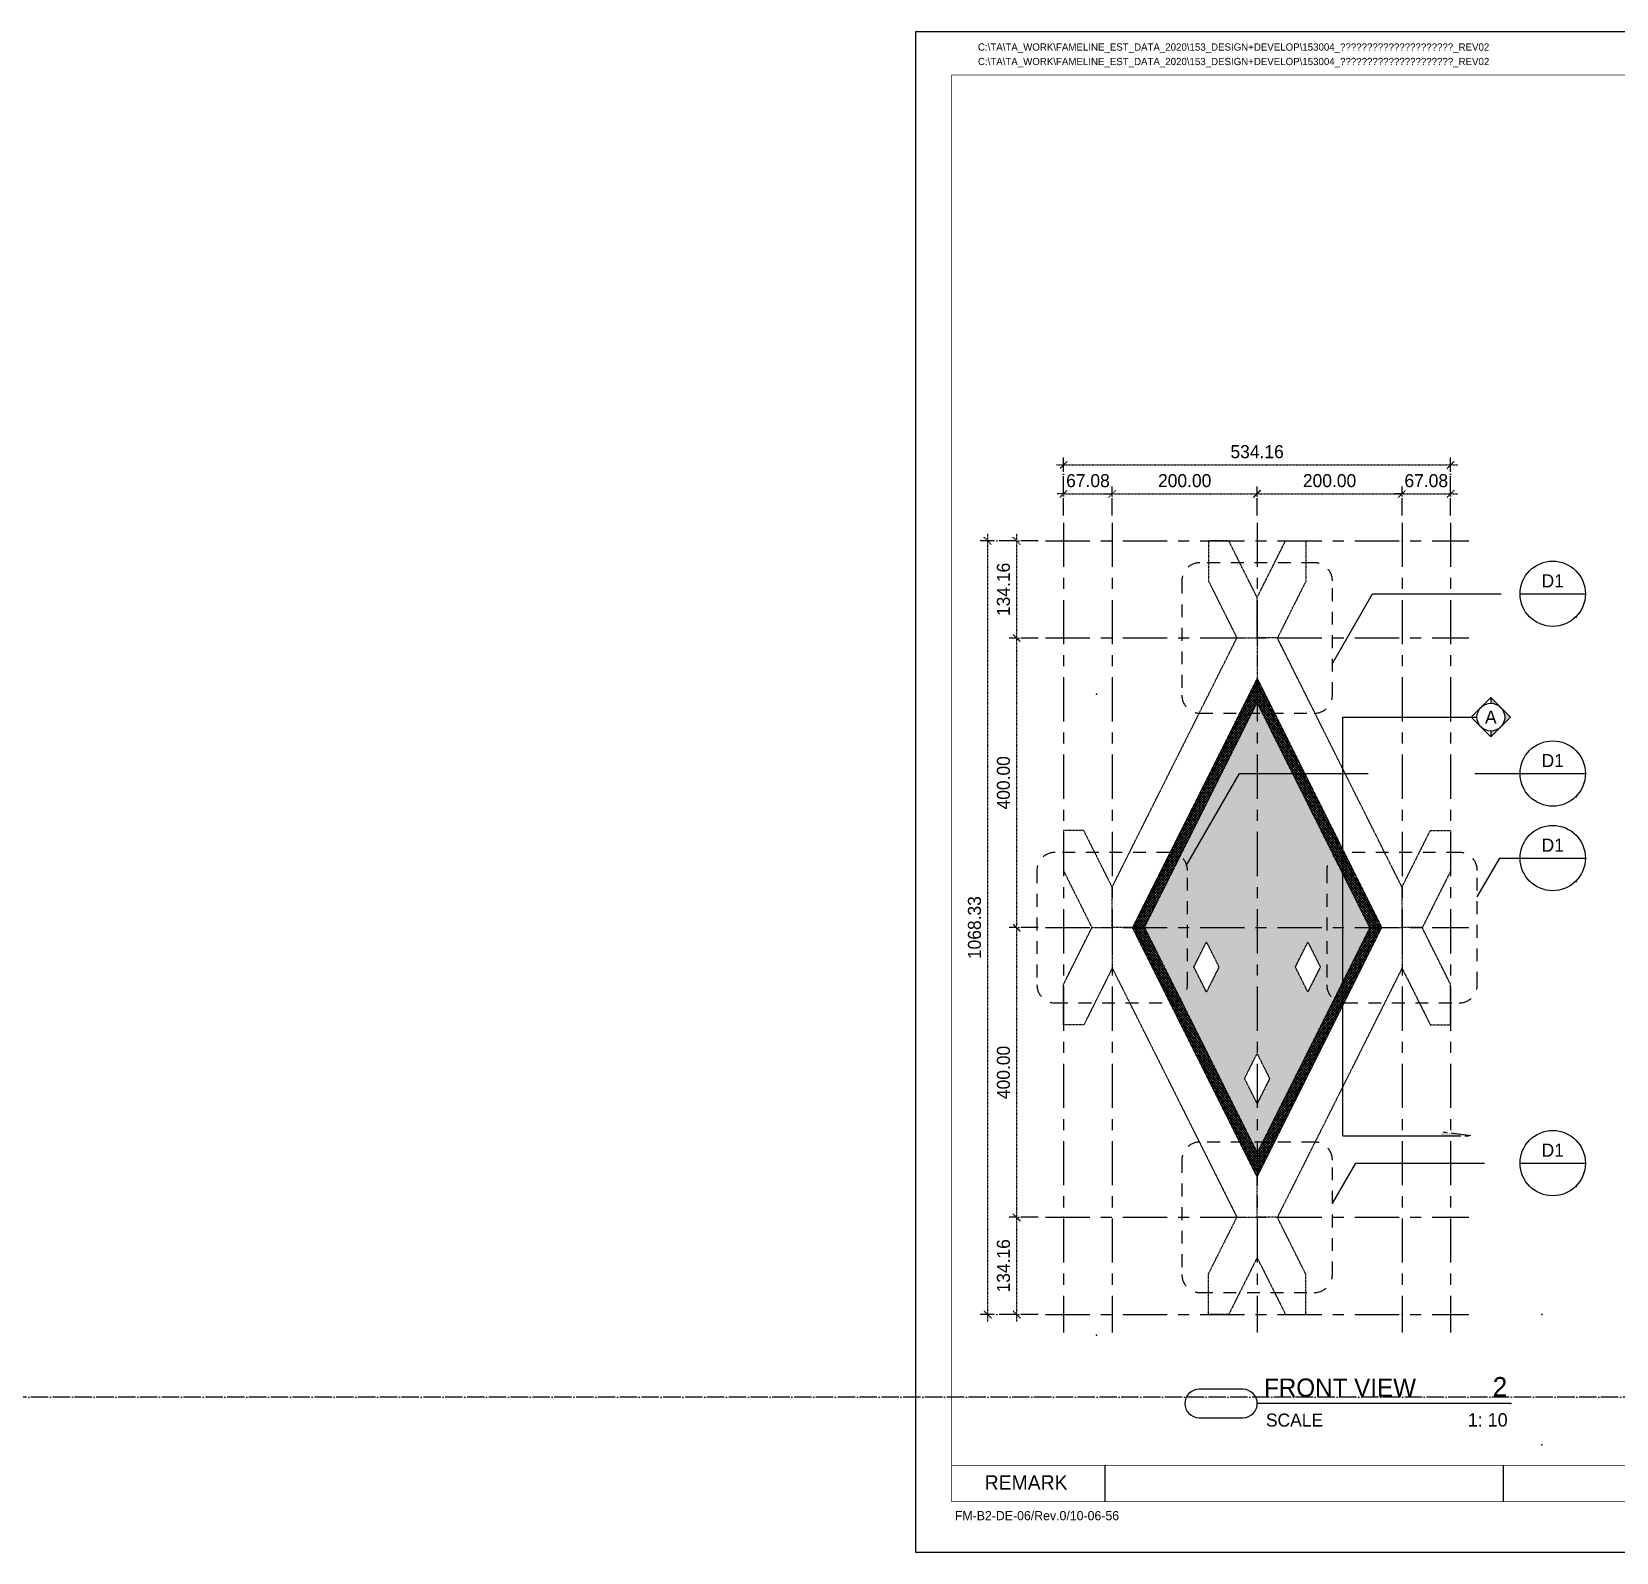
# Model space of a CAD drawing. Header units: millimetres. Extents: x -244126 to 368105, y -173968 to 259060.
# Drawn here: x 3210 to 5397, y 3898 to 5998 of the extents above; entities that cross this region are included whole.
import ezdxf
from ezdxf.enums import TextEntityAlignment as Align

# ---------------------------------------------------------------- set-up
doc = ezdxf.new("R2010")
doc.units = ezdxf.units.MM
doc.header["$MEASUREMENT"] = 0
for name, pattern in [('005_GG_TA_LINE', [13.75, 5, -1.25, 1.25, -1.25, 5]), ('ACAD_ISO04W100', [30, 24, -3, 0, -3]), ('BORDER2', [22.225, 6.35, -3.175, 6.35, -3.175, 0, -3.175]), ('CENTER', [2, 1.25, -0.25, 0.25, -0.25]), ('TA_GL_000.00010', [0.000275, 0.0001, -2.5e-05, 2.5e-05, -2.5e-05, 0.0001]), ('TA_GL_061.00000', [167.75, 61, -15.25, 15.25, -15.25, 61]), ('TA_HL_005.00000', [32.5, 17.75, -14.75])]:
    doc.linetypes.add(name, pattern=pattern)
for name, color, linetype in [('000 - D I M', 6, 'Continuous'), ('000 - GRID', 8, 'CENTER'), ('000 - H A T C H', 8, 'Continuous'), ('000 - L I N E 0.1', 1, 'Continuous'), ('000 - SYMBOL CON', 1, 'Continuous'), ('000 - T E X T', 4, 'Continuous'), ('000 - TITLEBLOCK', 4, 'Continuous'), ('000 - WIPEOUT', 250, 'Continuous'), ('A04_TUBE SERIES', 7, 'Continuous'), ('A11_ALU.SOLID SHEET', 7, 'Continuous')]:
    doc.layers.add(name, color=color, linetype=linetype)
doc.styles.add('BROWALLIA', font='BrowalliaUPC.ttf')
doc.styles.add('century gothic111111', font='CordiaUPC.ttf')
doc.styles.add('Cetury Gothic', font='GOTHIC.TTF')
doc.styles.add('CORDIA', font='cordia.shx')
doc.styles.add('MtXpl_BrowalliaUPC', font='BrowalliaUPC.ttf')
doc.styles.add('TA', font='Cordia New.ttf', dxfattribs={"height": 4.5})
doc.dimstyles.new('DIM E-E', dxfattribs={"dimscale": 2, "dimtxt": 0.18, "dimasz": 0.1, "dimexe": 0.1, "dimexo": 0.1, "dimgap": 0.09, "dimtad": 1, "dimtoh": 1, "dimzin": 0, "dimdsep": 46, "dimtxsty": 'CORDIA', "dimblk": 'OBLIQUE', "dimcen": 0.1, "dimdle": 0.1, "dimclrd": 40, "dimclre": 140, "dimclrt": 3, "dimadec": 0, "dimazin": 0, "dimtfac": 1, "dimtix": 1, "dimtmove": 2, "dimatfit": 3, "dimfxl": 1, "dimtolj": 1, "dimtzin": 0, "dimarcsym": 0})

# ---------------------------------------------------------------- blocks, each defined once
blk = doc.blocks.new('A$Cfd196da9')
at = {"color": 0, "linetype": 'ByBlock', "const_width": 0.1}
blk.add_lwpolyline([(-143.5, -98), (96.5, -98), (96.5, 99), (-143.5, 99)], close=True, dxfattribs=at)
blk = doc.blocks.new('*U1673')
at = {"linetype": '005_GG_TA_LINE'}
for p in [(250, 1185), (250, 300)]:
    blk.add_point(p, dxfattribs=at)
at = {"layer": '000 - L I N E 0.1', "color": 21, "linetype": 'Continuous'}
for points in [[(71.2, 2100), (0, 2100), (0, 2028.8)], [(0, 71.2), (0, 0), (71.2, 0)]]:
    blk.add_lwpolyline(points, dxfattribs=at)
at = {"layer": '000 - T E X T', "color": 3}
for p, q in [((261.5, 120), (261.5, 70)), ((811.9, 70), (811.9, 120))]:
    blk.add_line(p, q, dxfattribs=at)
at = {"layer": '000 - T E X T', "color": 3, "const_width": 1}
blk.add_lwpolyline([(50, 120), (2450, 120)], dxfattribs=at)
at = {"layer": '000 - TITLEBLOCK', "color": 250}
blk.add_lwpolyline([(0, 0), (2970, 0), (2970, 2100), (0, 2100)], close=True, dxfattribs=at)
at = {"layer": '000 - T E X T', "color": 3, "xscale": 10, "yscale": 10, "zscale": 10}
blk.add_blockref('A$Cfd196da9', (1485, 1050), dxfattribs=at)
at = {"color": 4, "insert": (95.6, 106.4), "char_height": 20, "width": 1141.235, "attachment_point": 1, "style": 'BROWALLIA'}
blk.add_mtext('{\\fCentury Gothic|b0|i0|c0|p34;REMARK}', dxfattribs=at)
at = {"color": 4, "style": 'TA'}
blk.add_attdef('PAPER_SIZE', text='', height=12.5, dxfattribs=at).set_placement((2843, 49.9), align=Align.MIDDLE_RIGHT)
blk.add_attdef('SCALE_SIZE', text='', height=12.5, dxfattribs=at).set_placement((2867.6, 50.1), align=Align.MIDDLE_LEFT)
at = {"layer": '000 - H A T C H', "color": 4, "insert": (54.4, 57), "char_height": 12.714, "attachment_point": 1, "style": 'century gothic111111'}
blk.add_mtext('FM-B2-DE-06/Rev.0/10-06-56', dxfattribs=at)
at = {"layer": '000 - T E X T', "color": 250, "style": 'TA'}
for tag, height, p in [('SUPERLINK', 10, (86.3, 2078.8)), ('NAMEFILE', 10, (86.3, 2058.8)), ('SC', 200, (16.8, 1876.1))]:
    blk.add_attdef(tag, text='', height=height, dxfattribs=at).set_placement(p, align=Align.MIDDLE_LEFT)
at = {"layer": '000 - T E X T', "color": 4, "style": 'TA'}
for tag, height, p in [('NAME_JOB_1', 10, (2618.3, 1691.3)), ('NAME_JOB_2', 10, (2618.3, 1669.4)), ('NAME_PROJECT_1', 15, (2469, 1594.8)), ('NAME_PROJECT_2', 15, (2469, 1557.8)), ('NAME_PROJECT_3', 15, (2469, 1520.8)), ('CODE_VALUE_1', 9.5, (2605.7, 1445.6)), ('CODE_VALUE_2', 9.5, (2605.7, 1415.6)), ('PART_NAME_VALUE_1', 9.5, (2605.7, 1379.4)), ('PART_NAME_VALUE_2', 9.5, (2605.7, 1349.4)), ('PART_NAME_VALUE_3', 9.5, (2605.7, 1319.4)), ('MATTERIAL_VALUE_1', 18, (2609.8, 1284.5)), ('SPEC_VALUE', 18, (2609.8, 1243.4)), ('THICKNESS_VALUE', 18, (2609.8, 1202.6)), ('COATING_VALUE_1', 18, (2609.8, 1162.5)), ('COATING_VALUE_2', 18, (2609.8, 1122.4)), ('NAME_TITLE_1', 12, (2472.5, 388.1)), ('NAME_TITLE_2', 12, (2472.5, 354.8)), ('NAME_TITLE_3', 12, (2472.5, 321.5)), ('DRAWING_NO1', 12, (2473.1, 164.6)), ('DRAWING_NO2', 12, (2473.1, 124.6))]:
    blk.add_attdef(tag, text='', height=height, dxfattribs=at).set_placement(p, align=Align.MIDDLE_LEFT)
for tag, p in [('NAME_DAFT', (2767.1, 681.1)), ('NAME_CHECKED', (2767.1, 613)), ('NAME_DESIGNER', (2767.1, 546.1)), ('NAME_DESIGN_MGR', (2767.1, 475.6))]:
    blk.add_attdef(tag, text='', height=18, dxfattribs=at).set_placement(p, align=Align.MIDDLE_CENTER)
for tag, p, height in [('REV', (2767.6, 251.2), 18.8), ('NAME_REMARK', (276.4, 86.5), 20)]:
    blk.add_attdef(tag, p, '', height=height, dxfattribs=at)
at = {"layer": '000 - T E X T', "color": 4, "style": 'Cetury Gothic'}
for tag, p in [('SHEET_NO.', (2807.9, 170)), ('TOTAL_SHEET_NO.', (2804.8, 88.2))]:
    blk.add_attdef(tag, text='', height=18, dxfattribs=at).set_placement(p, align=Align.CENTER)
blk = doc.blocks.new('*U213')
at = {"linetype": 'TA_GL_000.00010'}
blk.add_wipeout([(0, 0), (50, 25), (434.7, 25), (447.2, 0), (397.2, -25), (12.5, -25)], dxfattribs=at).dxf.layer = '000 - WIPEOUT'
at = {"layer": 'A04_TUBE SERIES', "color": 0, "linetype": 'ByBlock'}
blk.add_lwpolyline([(0, 0), (50, 25), (434.7, 25), (447.2, 0), (397.2, -25), (12.5, -25), (0, 0)], close=True, dxfattribs=at)
blk = doc.blocks.new('*U212')
at = {"linetype": 'TA_GL_000.00010'}
blk.add_wipeout([(0, 0), (50, 25), (137.5, 25), (150, 0), (100, -25), (12.5, -25)], dxfattribs=at).dxf.layer = '000 - WIPEOUT'
at = {"layer": 'A04_TUBE SERIES', "color": 0, "linetype": 'ByBlock'}
blk.add_lwpolyline([(0, 0), (50, 25), (137.5, 25), (150, 0), (100, -25), (12.5, -25), (0, 0)], close=True, dxfattribs=at)
blk = doc.blocks.new('*U209')
at = {"color": 3}
blk.add_point((0, -534.2), dxfattribs=at)
at = {"layer": '000 - GRID', "color": 0, "linetype": 'ByBlock'}
blk.add_line((0, 25), (0, -559.2), dxfattribs=at)
at = {"layer": '000 - GRID', "color": 0}
blk.add_point((0, 0), dxfattribs=at)
at = {"style": 'TA', "flags": 1}
blk.add_attdef('LOCATION', (6, 6), '', height=4.5, dxfattribs=at)
blk = doc.blocks.new('*U210')
at = {"color": 3}
blk.add_point((0, -1068.3), dxfattribs=at)
at = {"layer": '000 - GRID', "color": 0, "linetype": 'ByBlock'}
blk.add_line((0, 25), (0, -1093.3), dxfattribs=at)
at = {"layer": '000 - GRID', "color": 0}
blk.add_point((0, 0), dxfattribs=at)
at = {"style": 'TA', "flags": 1}
blk.add_attdef('LOCATION', (6, 6), '', height=4.5, dxfattribs=at)
blk = doc.blocks.new('_Oblique')
at = {"color": 0, "linetype": 'ByBlock', "lineweight": -2}
blk.add_line((-0.5, -0.5), (0.5, 0.5), dxfattribs=at)
blk = doc.blocks.new('*D2733')
at = {"layer": '000 - D I M', "color": 40, "linetype": 'TA_GL_000.00010', "lineweight": -2, "transparency": 16777216}
for p, q in [((4634.2, 5360), (4624.2, 5360)), ((4634.2, 5360), (4701.3, 5360)), ((4701.3, 5360), (4711.3, 5360))]:
    blk.add_line(p, q, dxfattribs=at)
at = {"layer": '000 - D I M', "color": 140, "linetype": 'ACAD_ISO04W100', "lineweight": -2, "transparency": 16777216}
for p, q in [((4634.2, 5330), (4634.2, 5370)), ((4701.3, 5330), (4701.3, 5370))]:
    blk.add_line(p, q, dxfattribs=at)
at = {"layer": 'Defpoints', "color": 0, "linetype": 'TA_GL_000.00010', "transparency": 16777216}
for p in [(4701.3, 5360), (4634.2, 5320), (4701.3, 5320)]:
    blk.add_point(p, dxfattribs=at)
at = {"layer": '000 - D I M', "color": 40, "linetype": 'TA_GL_000.00010', "lineweight": -2, "transparency": 16777216, "xscale": 10, "yscale": 10, "zscale": 10}
blk.add_blockref('_Oblique', (4634.2, 5360), dxfattribs=at)
at = {"layer": '000 - D I M', "color": 40, "linetype": 'TA_GL_000.00010', "lineweight": -2, "transparency": 16777216, "xscale": 10, "yscale": 10, "zscale": 10, "rotation": 180}
blk.add_blockref('_Oblique', (4701.3, 5360), dxfattribs=at)
at = {"layer": '000 - D I M', "color": 3, "linetype": 'TA_GL_000.00010', "transparency": 16777216, "insert": (4667.8, 5378), "char_height": 18, "attachment_point": 5, "style": 'CORDIA'}
blk.add_mtext('\\A1;67.08', dxfattribs=at)
blk = doc.blocks.new('*D2734')
at = {"layer": '000 - D I M', "color": 40, "linetype": 'TA_GL_000.00010', "lineweight": -2, "transparency": 16777216}
blk.add_line((4691.3, 5360), (4911.3, 5360), dxfattribs=at)
at = {"layer": '000 - D I M', "color": 140, "linetype": 'ACAD_ISO04W100', "lineweight": -2, "transparency": 16777216}
for p, q in [((4701.3, 5330), (4701.3, 5370)), ((4901.3, 5330), (4901.3, 5370))]:
    blk.add_line(p, q, dxfattribs=at)
at = {"layer": 'Defpoints', "color": 0, "linetype": 'TA_GL_000.00010', "transparency": 16777216}
for p in [(4901.3, 5360), (4701.3, 5320), (4901.3, 5320)]:
    blk.add_point(p, dxfattribs=at)
at = {"layer": '000 - D I M', "color": 40, "linetype": 'TA_GL_000.00010', "lineweight": -2, "transparency": 16777216, "xscale": 10, "yscale": 10, "zscale": 10, "rotation": 180}
blk.add_blockref('_Oblique', (4701.3, 5360), dxfattribs=at)
at = {"layer": '000 - D I M', "color": 40, "linetype": 'TA_GL_000.00010', "lineweight": -2, "transparency": 16777216, "xscale": 10, "yscale": 10, "zscale": 10}
blk.add_blockref('_Oblique', (4901.3, 5360), dxfattribs=at)
at = {"layer": '000 - D I M', "color": 3, "linetype": 'TA_GL_000.00010', "transparency": 16777216, "insert": (4801.3, 5378), "char_height": 18, "attachment_point": 5, "style": 'CORDIA'}
blk.add_mtext('\\A1;200.00', dxfattribs=at)
blk = doc.blocks.new('*D2735')
at = {"layer": '000 - D I M', "color": 40, "linetype": 'TA_GL_000.00010', "lineweight": -2, "transparency": 16777216}
blk.add_line((4891.3, 5360), (5111.3, 5360), dxfattribs=at)
at = {"layer": '000 - D I M', "color": 140, "linetype": 'ACAD_ISO04W100', "lineweight": -2, "transparency": 16777216}
for p, q in [((4901.3, 5330), (4901.3, 5370)), ((5101.3, 5330), (5101.3, 5370))]:
    blk.add_line(p, q, dxfattribs=at)
at = {"layer": 'Defpoints', "color": 0, "linetype": 'TA_GL_000.00010', "transparency": 16777216}
for p in [(5101.3, 5360), (4901.3, 5320), (5101.3, 5320)]:
    blk.add_point(p, dxfattribs=at)
at = {"layer": '000 - D I M', "color": 40, "linetype": 'TA_GL_000.00010', "lineweight": -2, "transparency": 16777216, "xscale": 10, "yscale": 10, "zscale": 10, "rotation": 180}
blk.add_blockref('_Oblique', (4901.3, 5360), dxfattribs=at)
at = {"layer": '000 - D I M', "color": 40, "linetype": 'TA_GL_000.00010', "lineweight": -2, "transparency": 16777216, "xscale": 10, "yscale": 10, "zscale": 10}
blk.add_blockref('_Oblique', (5101.3, 5360), dxfattribs=at)
at = {"layer": '000 - D I M', "color": 3, "linetype": 'TA_GL_000.00010', "transparency": 16777216, "insert": (5001.3, 5378), "char_height": 18, "attachment_point": 5, "style": 'CORDIA'}
blk.add_mtext('\\A1;200.00', dxfattribs=at)
blk = doc.blocks.new('*D2736')
at = {"layer": '000 - D I M', "color": 40, "linetype": 'TA_GL_000.00010', "lineweight": -2, "transparency": 16777216}
for p, q in [((5101.3, 5360), (5091.3, 5360)), ((5101.3, 5360), (5168.4, 5360)), ((5168.4, 5360), (5178.4, 5360))]:
    blk.add_line(p, q, dxfattribs=at)
at = {"layer": '000 - D I M', "color": 140, "linetype": 'ACAD_ISO04W100', "lineweight": -2, "transparency": 16777216}
for p, q in [((5101.3, 5330), (5101.3, 5370)), ((5168.4, 5330), (5168.4, 5370))]:
    blk.add_line(p, q, dxfattribs=at)
at = {"layer": 'Defpoints', "color": 0, "linetype": 'TA_GL_000.00010', "transparency": 16777216}
for p in [(5168.4, 5360), (5101.3, 5320), (5168.4, 5320)]:
    blk.add_point(p, dxfattribs=at)
at = {"layer": '000 - D I M', "color": 40, "linetype": 'TA_GL_000.00010', "lineweight": -2, "transparency": 16777216, "xscale": 10, "yscale": 10, "zscale": 10}
blk.add_blockref('_Oblique', (5101.3, 5360), dxfattribs=at)
at = {"layer": '000 - D I M', "color": 40, "linetype": 'TA_GL_000.00010', "lineweight": -2, "transparency": 16777216, "xscale": 10, "yscale": 10, "zscale": 10, "rotation": 180}
blk.add_blockref('_Oblique', (5168.4, 5360), dxfattribs=at)
at = {"layer": '000 - D I M', "color": 3, "linetype": 'TA_GL_000.00010', "transparency": 16777216, "insert": (5134.8, 5378), "char_height": 18, "attachment_point": 5, "style": 'CORDIA'}
blk.add_mtext('\\A1;67.08', dxfattribs=at)
blk = doc.blocks.new('*D2737')
at = {"layer": '000 - D I M', "color": 140, "linetype": 'ACAD_ISO04W100', "lineweight": -2, "transparency": 16777216}
for p, q in [((4599.2, 5295), (4559.2, 5295)), ((4599.2, 5160.8), (4559.2, 5160.8))]:
    blk.add_line(p, q, dxfattribs=at)
at = {"layer": '000 - D I M', "color": 40, "linetype": 'TA_GL_000.00010', "lineweight": -2, "transparency": 16777216}
blk.add_line((4569.2, 5305), (4569.2, 5150.8), dxfattribs=at)
at = {"layer": 'Defpoints', "color": 0, "linetype": 'TA_GL_000.00010', "transparency": 16777216}
for p in [(4609.2, 5295), (4569.2, 5160.8), (4609.2, 5160.8)]:
    blk.add_point(p, dxfattribs=at)
at = {"layer": '000 - D I M', "color": 40, "linetype": 'TA_GL_000.00010', "lineweight": -2, "transparency": 16777216, "xscale": 10, "yscale": 10, "zscale": 10}
for p, rotation in [((4569.2, 5295), 90), ((4569.2, 5160.8), 270)]:
    blk.add_blockref('_Oblique', p, dxfattribs=dict(at, rotation=rotation))
at = {"layer": '000 - D I M', "color": 3, "linetype": 'TA_GL_000.00010', "transparency": 16777216, "insert": (4551.2, 5227.9), "char_height": 18, "attachment_point": 5, "rotation": 90, "style": 'CORDIA'}
blk.add_mtext('\\A1;134.16', dxfattribs=at)
blk = doc.blocks.new('*D2728')
at = {"layer": '000 - D I M', "color": 40, "linetype": 'TA_GL_000.00010', "lineweight": -2, "transparency": 16777216}
blk.add_line((4569.2, 5170.8), (4569.2, 4750.8), dxfattribs=at)
at = {"layer": '000 - D I M', "color": 140, "linetype": 'ACAD_ISO04W100', "lineweight": -2, "transparency": 16777216}
for p, q in [((4599.2, 5160.8), (4559.2, 5160.8)), ((4599.2, 4760.8), (4559.2, 4760.8))]:
    blk.add_line(p, q, dxfattribs=at)
at = {"layer": 'Defpoints', "color": 0, "linetype": 'TA_GL_000.00010', "transparency": 16777216}
for p in [(4609.2, 5160.8), (4569.2, 4760.8), (4609.2, 4760.8)]:
    blk.add_point(p, dxfattribs=at)
at = {"layer": '000 - D I M', "color": 40, "linetype": 'TA_GL_000.00010', "lineweight": -2, "transparency": 16777216, "xscale": 10, "yscale": 10, "zscale": 10}
for p, rotation in [((4569.2, 5160.8), 90), ((4569.2, 4760.8), 270)]:
    blk.add_blockref('_Oblique', p, dxfattribs=dict(at, rotation=rotation))
at = {"layer": '000 - D I M', "color": 3, "linetype": 'TA_GL_000.00010', "transparency": 16777216, "insert": (4551.2, 4960.8), "char_height": 18, "attachment_point": 5, "rotation": 90, "style": 'CORDIA'}
blk.add_mtext('\\A1;400.00', dxfattribs=at)
blk = doc.blocks.new('*D2729')
at = {"layer": '000 - D I M', "color": 40, "linetype": 'TA_GL_000.00010', "lineweight": -2, "transparency": 16777216}
blk.add_line((4569.2, 4770.8), (4569.2, 4350.8), dxfattribs=at)
at = {"layer": '000 - D I M', "color": 140, "linetype": 'ACAD_ISO04W100', "lineweight": -2, "transparency": 16777216}
for p, q in [((4599.2, 4760.8), (4559.2, 4760.8)), ((4599.2, 4360.8), (4559.2, 4360.8))]:
    blk.add_line(p, q, dxfattribs=at)
at = {"layer": 'Defpoints', "color": 0, "linetype": 'TA_GL_000.00010', "transparency": 16777216}
for p in [(4609.2, 4760.8), (4569.2, 4360.8), (4609.2, 4360.8)]:
    blk.add_point(p, dxfattribs=at)
at = {"layer": '000 - D I M', "color": 40, "linetype": 'TA_GL_000.00010', "lineweight": -2, "transparency": 16777216, "xscale": 10, "yscale": 10, "zscale": 10}
for p, rotation in [((4569.2, 4760.8), 90), ((4569.2, 4360.8), 270)]:
    blk.add_blockref('_Oblique', p, dxfattribs=dict(at, rotation=rotation))
at = {"layer": '000 - D I M', "color": 3, "linetype": 'TA_GL_000.00010', "transparency": 16777216, "insert": (4551.2, 4560.8), "char_height": 18, "attachment_point": 5, "rotation": 90, "style": 'CORDIA'}
blk.add_mtext('\\A1;400.00', dxfattribs=at)
blk = doc.blocks.new('*D2730')
at = {"layer": '000 - D I M', "color": 140, "linetype": 'ACAD_ISO04W100', "lineweight": -2, "transparency": 16777216}
for p, q in [((4599.2, 4360.8), (4559.2, 4360.8)), ((4599.2, 4226.7), (4559.2, 4226.7))]:
    blk.add_line(p, q, dxfattribs=at)
at = {"layer": '000 - D I M', "color": 40, "linetype": 'TA_GL_000.00010', "lineweight": -2, "transparency": 16777216}
blk.add_line((4569.2, 4370.8), (4569.2, 4216.7), dxfattribs=at)
at = {"layer": 'Defpoints', "color": 0, "linetype": 'TA_GL_000.00010', "transparency": 16777216}
for p in [(4609.2, 4360.8), (4569.2, 4226.7), (4609.2, 4226.7)]:
    blk.add_point(p, dxfattribs=at)
at = {"layer": '000 - D I M', "color": 40, "linetype": 'TA_GL_000.00010', "lineweight": -2, "transparency": 16777216, "xscale": 10, "yscale": 10, "zscale": 10}
for p, rotation in [((4569.2, 4360.8), 90), ((4569.2, 4226.7), 270)]:
    blk.add_blockref('_Oblique', p, dxfattribs=dict(at, rotation=rotation))
at = {"layer": '000 - D I M', "color": 3, "linetype": 'TA_GL_000.00010', "transparency": 16777216, "insert": (4551.2, 4293.8), "char_height": 18, "attachment_point": 5, "rotation": 90, "style": 'CORDIA'}
blk.add_mtext('\\A1;134.16', dxfattribs=at)
blk = doc.blocks.new('*D2731')
at = {"layer": '000 - D I M', "color": 140, "linetype": 'ACAD_ISO04W100', "lineweight": -2, "transparency": 16777216}
for p, q in [((4599.2, 5295), (4519.2, 5295)), ((4599.2, 4226.7), (4519.2, 4226.7))]:
    blk.add_line(p, q, dxfattribs=at)
at = {"layer": '000 - D I M', "color": 40, "linetype": 'TA_GL_000.00010', "lineweight": -2, "transparency": 16777216}
blk.add_line((4529.2, 5305), (4529.2, 4216.7), dxfattribs=at)
at = {"layer": 'Defpoints', "color": 0, "linetype": 'TA_GL_000.00010', "transparency": 16777216}
for p in [(4609.2, 5295), (4529.2, 4226.7), (4609.2, 4226.7)]:
    blk.add_point(p, dxfattribs=at)
at = {"layer": '000 - D I M', "color": 40, "linetype": 'TA_GL_000.00010', "lineweight": -2, "transparency": 16777216, "xscale": 10, "yscale": 10, "zscale": 10}
for p, rotation in [((4529.2, 5295), 90), ((4529.2, 4226.7), 270)]:
    blk.add_blockref('_Oblique', p, dxfattribs=dict(at, rotation=rotation))
at = {"layer": '000 - D I M', "color": 3, "linetype": 'TA_GL_000.00010', "transparency": 16777216, "insert": (4511.2, 4760.8), "char_height": 18, "attachment_point": 5, "rotation": 90, "style": 'CORDIA'}
blk.add_mtext('\\A1;1068.33', dxfattribs=at)
blk = doc.blocks.new('*D2732')
at = {"layer": '000 - D I M', "color": 140, "linetype": 'ACAD_ISO04W100', "lineweight": -2, "transparency": 16777216}
for p, q in [((4634.2, 5330), (4634.2, 5410)), ((5168.4, 5330), (5168.4, 5410))]:
    blk.add_line(p, q, dxfattribs=at)
at = {"layer": '000 - D I M', "color": 40, "linetype": 'TA_GL_000.00010', "lineweight": -2, "transparency": 16777216}
blk.add_line((4624.2, 5400), (5178.4, 5400), dxfattribs=at)
at = {"layer": 'Defpoints', "color": 0, "linetype": 'TA_GL_000.00010', "transparency": 16777216}
for p in [(5168.4, 5400), (4634.2, 5320), (5168.4, 5320)]:
    blk.add_point(p, dxfattribs=at)
at = {"layer": '000 - D I M', "color": 40, "linetype": 'TA_GL_000.00010', "lineweight": -2, "transparency": 16777216, "xscale": 10, "yscale": 10, "zscale": 10, "rotation": 180}
blk.add_blockref('_Oblique', (4634.2, 5400), dxfattribs=at)
at = {"layer": '000 - D I M', "color": 40, "linetype": 'TA_GL_000.00010', "lineweight": -2, "transparency": 16777216, "xscale": 10, "yscale": 10, "zscale": 10}
blk.add_blockref('_Oblique', (5168.4, 5400), dxfattribs=at)
at = {"layer": '000 - D I M', "color": 3, "linetype": 'TA_GL_000.00010', "transparency": 16777216, "insert": (4901.3, 5418), "char_height": 18, "attachment_point": 5, "style": 'CORDIA'}
blk.add_mtext('\\A1;534.16', dxfattribs=at)
blk = doc.blocks.new('*U864')
at = {"color": 4}
blk.add_line((-4.26, 5.7), (-39.26, 5.7), dxfattribs=at)
at = {"linetype": 'TA_GL_000.00010'}
blk.add_point((0, 18), dxfattribs=at)
for p in [(-4.26, 5.7), (0, 0)]:
    blk.add_point(p)
at = {"layer": '000 - SYMBOL CON', "color": 0, "linetype": 'ByBlock'}
blk.add_lwpolyline([(-47.3, 7.66, 0.414214), (-49.26, 5.7, 0.414214), (-47.3, 3.74), (-41.22, 3.74, 0.414214), (-39.26, 5.7, 0.414214), (-41.22, 7.66)], format="xyb", close=True, dxfattribs=at)
at = {"color": 4, "linetype": 'BORDER2', "style": 'Cetury Gothic'}
blk.add_text('SCALE', height=1.8, dxfattribs=at).set_placement((-38.07, 2.51))
at = {"color": 0, "style": 'TA'}
for tag, p in [('HEADING2', (-38.33, 10.65)), ('HEADING', (-38.33, 6.65))]:
    blk.add_attdef(tag, p, '', height=2.5, dxfattribs=at)
for tag, height, p in [('LO', 2.7, (-4.76, 6.65)), ('SC', 1.85, (-4.7, 2.51))]:
    blk.add_attdef(tag, text='', height=height, dxfattribs=at).set_placement(p, align=Align.RIGHT)
at = {"layer": '000 - T E X T', "color": 0, "style": 'MtXpl_BrowalliaUPC'}
blk.add_attdef('NO.CODE', text='', height=2, dxfattribs=at).set_placement((-44.26, 5.7), align=Align.MIDDLE_CENTER)
blk = doc.blocks.new('*D2896')
at = {"layer": '000 - D I M', "color": 140, "linetype": 'ACAD_ISO04W100', "lineweight": -2, "transparency": 16777216}
for p, q in [((9282.8, 4112.2), (5.2, 4112.2)), ((2, 4071.5), (9.2, 4071.5))]:
    blk.add_line(p, q, dxfattribs=at)
at = {"layer": '000 - D I M', "color": 40, "linetype": 'TA_GL_000.00010', "lineweight": -2, "transparency": 16777216}
blk.add_line((7.2, 4114.2), (7.2, 4069.5), dxfattribs=at)
at = {"layer": 'Defpoints', "color": 0, "linetype": 'TA_GL_000.00010', "transparency": 16777216}
for p in [(9284.8, 4112.2), (0, 4071.5), (7.2, 4071.5)]:
    blk.add_point(p, dxfattribs=at)
at = {"layer": '000 - D I M', "color": 40, "linetype": 'TA_GL_000.00010', "lineweight": -2, "transparency": 16777216, "xscale": 2, "yscale": 2, "zscale": 2}
for p, rotation in [((7.2, 4112.2), 90), ((7.2, 4071.5), 270)]:
    blk.add_blockref('_Oblique', p, dxfattribs=dict(at, rotation=rotation))
at = {"layer": '000 - D I M', "color": 3, "linetype": 'TA_GL_000.00010', "transparency": 16777216, "insert": (3.6, 4091.8), "char_height": 3.6, "attachment_point": 5, "rotation": 90, "style": 'CORDIA'}
blk.add_mtext('\\A1;40.70', dxfattribs=at)
blk = doc.blocks.new('*U4237')
at = {"color": 2}
blk.add_line((-4.51, 0), (4.51, 0), dxfattribs=at)
blk.add_circle((0, 0), 4.51, dxfattribs=at)
at = {"color": 7}
blk.add_point((3.24, -3.24), dxfattribs=at)
at = {"layer": '000 - SYMBOL CON', "color": 2, "linetype": 'ByBlock'}
blk.add_lwpolyline([(-30.41, -9.61), (-24.87, 0), (-4.51, 0)], dxfattribs=at)
at = {"color": 2, "style": 'Cetury Gothic'}
for tag, p in [('DETAIL_NO.', (0, 1.79)), ('DRAWING_NO.', (0, -1.79))]:
    blk.add_attdef(tag, text='', height=1.8, dxfattribs=at).set_placement(p, align=Align.MIDDLE_CENTER)
blk = doc.blocks.new('*U4238')
at = {"color": 2}
blk.add_line((-4.51, 0), (4.51, 0), dxfattribs=at)
blk.add_circle((0, 0), 4.51, dxfattribs=at)
at = {"color": 7}
blk.add_point((3.24, -3.24), dxfattribs=at)
at = {"layer": '000 - SYMBOL CON', "color": 2, "linetype": 'ByBlock'}
blk.add_lwpolyline([(-10.41, -5.35), (-7.32, 0), (-4.51, 0)], dxfattribs=at)
at = {"color": 2, "style": 'Cetury Gothic'}
for tag, p in [('DETAIL_NO.', (0, 1.79)), ('DRAWING_NO.', (0, -1.79))]:
    blk.add_attdef(tag, text='', height=1.8, dxfattribs=at).set_placement(p, align=Align.MIDDLE_CENTER)
blk = doc.blocks.new('*U4239')
at = {"color": 2}
blk.add_line((-4.51, 0), (4.51, 0), dxfattribs=at)
blk.add_circle((0, 0), 4.51, dxfattribs=at)
at = {"color": 7}
blk.add_point((3.24, -3.24), dxfattribs=at)
at = {"layer": '000 - SYMBOL CON', "color": 2, "linetype": 'ByBlock'}
blk.add_lwpolyline([(-50.6, -12.74), (-43.24, 0), (-4.51, 0)], dxfattribs=at)
at = {"color": 2, "style": 'Cetury Gothic'}
for tag, p in [('DETAIL_NO.', (0, 1.79)), ('DRAWING_NO.', (0, -1.79))]:
    blk.add_attdef(tag, text='', height=1.8, dxfattribs=at).set_placement(p, align=Align.MIDDLE_CENTER)
blk = doc.blocks.new('*U4240')
at = {"color": 2}
blk.add_line((-4.51, 0), (4.51, 0), dxfattribs=at)
blk.add_circle((0, 0), 4.51, dxfattribs=at)
at = {"color": 7}
blk.add_point((3.24, -3.24), dxfattribs=at)
at = {"layer": '000 - SYMBOL CON', "color": 2, "linetype": 'ByBlock'}
blk.add_lwpolyline([(-30.41, -5.58), (-27.19, 0), (-4.51, 0)], dxfattribs=at)
at = {"color": 2, "style": 'Cetury Gothic'}
for tag, p in [('DETAIL_NO.', (0, 1.79)), ('DRAWING_NO.', (0, -1.79))]:
    blk.add_attdef(tag, text='', height=1.8, dxfattribs=at).set_placement(p, align=Align.MIDDLE_CENTER)
blk = doc.blocks.new('A$C6D7226B7')
blk.add_hatch(color=2).paths.add_polyline_path([(0.71, 5.6), (0, 0), (0.71, 0)])
at = {"color": 2, "linetype": 'CENTER', "ltscale": 3}
for p, q in [((0.71, 5.6), (0, 0)), ((0.71, 0), (0.71, 5.6))]:
    blk.add_line(p, q, dxfattribs=at)
blk = doc.blocks.new('A$C2FD3211E')
h = blk.add_hatch(color=2)
h.paths.add_polyline_path([(2.01, 7.26, -0.198912), (2.84, 5.25), (4.02, 5.25)])
h.paths.add_polyline_path([(-2.01, 7.26), (-4.02, 5.25), (-2.84, 5.25, -0.198912)])
h.paths.add_polyline_path([(0, 9.27), (-2.01, 7.26, -0.198912), (0, 8.09, -0.198912), (2.01, 7.26)])
at = {"color": 2}
blk.add_lwpolyline([(2.84, 5.25), (4.02, 5.25), (0, 9.27), (-4.02, 5.25), (-2.84, 5.25)], dxfattribs=at)
blk = doc.blocks.new('*U307')
at = {"color": 2}
blk.add_circle((1.92, 0), 1.92, dxfattribs=at)
blk.add_circle((1.92, 0), 1.92, dxfattribs=at)
at = {"layer": '000 - SYMBOL CON', "color": 2, "linetype": 'ByBlock'}
for p, q in [((-18.52, 0), (0, 0)), ((-18.52, -57.81), (-4.92, -57.8))]:
    blk.add_line(p, q, dxfattribs=at)
blk.add_lwpolyline([(-18.52, -57.81), (-18.52, 0)], dxfattribs=at)
at = {"layer": 'Defpoints', "color": 250}
blk.add_lwpolyline([(1.92, 2.71), (-0.79, 0), (1.92, -2.71), (4.63, 0)], close=True, dxfattribs=at)
at = {"color": 3, "rotation": 270.0133338111252}
for name, p, xscale, yscale, zscale in [('A$C2FD3211E', (-1.62, 0), 0.6742075757186758, 0.6742075757186758, 0.6742075757186758), ('A$C6D7226B7', (-4.92, -57.29), 0.7254261282618395, 0.7254261282618395, 0.7254261282618395)]:
    blk.add_blockref(name, p, dxfattribs=dict(at, xscale=xscale, yscale=yscale, zscale=zscale))
at = {"layer": '000 - T E X T', "color": 0, "style": 'TA'}
blk.add_attdef('SYM', text='', height=1.8, dxfattribs=at).set_placement((1.92, 0), align=Align.MIDDLE_CENTER)
blk = doc.blocks.new('A$C0be920a9')
at = {"layer": '000 - H A T C H', "linetype": 'TA_GL_000.00010'}
h = blk.add_hatch(dxfattribs=at)
h.set_pattern_fill('ANSI37', color=8, scale=20)
h.set_pattern_definition([(45, (-3056.331, -5104.9398), (-1.767767, 1.767767), []), (135, (-3056.331, -5104.9398), (-1.767767, -1.767767), [])])
h.paths.add_polyline_path([(0, 0), (-172, -344.1), (-155.5, -344.1), (0, -33.1)])
at = {"layer": 'A04_TUBE SERIES', "color": 2, "linetype": 'TA_GL_000.00010'}
blk.add_lwpolyline([(0, 0), (-172, -344.1), (-155.5, -344.1), (0, -33.1), (0, 0)], dxfattribs=at)
blk = doc.blocks.new('A$C91942173')
at = {"linetype": 'TA_GL_000.00010'}
blk.add_blockref('A$C0be920a9', (-172, 344.1), dxfattribs=at)
at = {"linetype": 'TA_GL_000.00010', "xscale": -1}
blk.add_blockref('A$C0be920a9', (-172, 344.1), dxfattribs=at)
at = {"linetype": 'TA_GL_000.00010', "xscale": -1, "rotation": 180}
blk.add_blockref('A$C0be920a9', (-172, -344.1), dxfattribs=at)
at = {"linetype": 'TA_GL_000.00010', "rotation": 180}
blk.add_blockref('A$C0be920a9', (-172, -344.1), dxfattribs=at)
blk = doc.blocks.new('A$Cc77fa2ac')
at = {"color": 3, "linetype": 'TA_GL_000.00010'}
blk.add_wipeout([(0, 34.4), (17.2, 0), (0, -34.4), (-17.2, 0)], dxfattribs=at).dxf.layer = '000 - WIPEOUT'
at = {"layer": 'A11_ALU.SOLID SHEET', "color": 3, "linetype": 'TA_GL_000.00010'}
blk.add_lwpolyline([(0, 34.4), (17.2, 0), (0, -34.4), (-17.2, 0)], close=True, dxfattribs=at)

msp = doc.modelspace()

# ---------------------------------------------------------------- hatches: boundary and pattern name
at = {"layer": '000 - H A T C H', "linetype": 'TA_GL_000.00010'}
h = msp.add_hatch(dxfattribs=at)
h.set_pattern_fill('DOTS', color=1, scale=50, angle=25)
h.paths.add_polyline_path([(5069.98819, 4760.84146), (4901.29314, 5098.23155), (4732.59809, 4760.84146), (4901.29314, 4423.45136)])

# ---------------------------------------------------------------- linework, layer by layer
at = {"color": 1, "linetype": 'TA_GL_000.00010'}
msp.add_lwpolyline([(4901.29314, 5104.93976), (5073.34229, 4760.84146), (4901.29314, 4416.74315), (4729.24399, 4760.84146), (4901.29314, 5104.93976)], dxfattribs=at)
msp.add_lwpolyline([(4901.29314, 5098.23155), (5069.98819, 4760.84146), (4901.29314, 4423.45136), (4732.59809, 4760.84146)], close=True, dxfattribs=at)

# ---------------------------------------------------------------- block references
ref = msp.add_blockref('*U1673', (4429.62999, 3898.13396))
ref.add_attrib('SUPERLINK', 'C:\\TA\\TA_WORK\\FAMELINE_EST_DATA_2020\\153_DESIGN+DEVELOP\\153004_สวนสัตว์แห่งใหม่ย่านคลองหก_REV02', dxfattribs={"layer": '000 - T E X T', "color": 250, "height": 10, "style": 'TA'}).set_placement((4515.95317, 5976.96066), align=Align.MIDDLE_LEFT)
ref.add_attrib('NAMEFILE', 'C:\\TA\\TA_WORK\\FAMELINE_EST_DATA_2020\\153_DESIGN+DEVELOP\\153004_สวนสัตว์แห่งใหม่ย่านคลองหก_REV02', dxfattribs={"layer": '000 - T E X T', "color": 250, "height": 10, "style": 'TA'}).set_placement((4515.95317, 5956.95846), align=Align.MIDDLE_LEFT)
at = {"linetype": 'TA_HL_005.00000'}
ref = msp.add_blockref('*U4238', (5309.36486, 4856.89981), dxfattribs=dict(at, xscale=10, yscale=10, zscale=10))
ref.add_attrib('DETAIL_NO.', 'D1', dxfattribs={"color": 2, "height": 18, "style": 'Cetury Gothic'}).set_placement((5309.36486, 4874.81899), align=Align.MIDDLE_CENTER)

# ---------------------------------------------------------------- dimensions: what is measured, and where the dimension line sits
at = {"layer": '000 - D I M', "linetype": 'TA_GL_000.00010'}
for base, p1, p2, picture, middle in [((5168.37518, 5400.00553), (4634.2111, 5320.00553), (5168.37518, 5320.00553), '*D2732', (4901.29314, 5418.00553)), ((4701.29314, 5360.00553), (4634.2111, 5320.00553), (4701.29314, 5320.00553), '*D2733', (4667.75212, 5378.00553)), ((4901.29314, 5360.00553), (4701.29314, 5320.00553), (4901.29314, 5320.00553), '*D2734', (4801.29314, 5378.00553)), ((5101.29314, 5360.00553), (4901.29314, 5320.00553), (5101.29314, 5320.00553), '*D2735', (5001.29314, 5378.00553)), ((5168.37518, 5360.00553), (5101.29314, 5320.00553), (5168.37518, 5320.00553), '*D2736', (5134.83416, 5378.00553))]:
    dim = msp.add_linear_dim(base=base, p1=p1, p2=p2, dimstyle='DIM E-E', override={"dimscale": 100}, dxfattribs=at)
    dim.commit()
    dim.dimension.update_dxf_attribs({"geometry": picture, "text_midpoint": middle})
for base, p1, p2, override, picture, middle in [((4529.2111, 4226.67738), (4609.2111, 5295.00553), (4609.2111, 4226.67738), {"dimscale": 100}, '*D2731', (4511.2111, 4760.84146)), ((4569.2111, 5160.84146), (4609.2111, 5295.00553), (4609.2111, 5160.84146), {"dimscale": 100}, '*D2737', (4551.2111, 5227.92349)), ((4569.2111, 4760.84146), (4609.2111, 5160.84146), (4609.2111, 4760.84146), {"dimscale": 100}, '*D2728', (4551.2111, 4960.84146)), ((4569.2111, 4360.84146), (4609.2111, 4760.84146), (4609.2111, 4360.84146), {"dimscale": 100}, '*D2729', (4551.2111, 4560.84146)), ((4569.2111, 4226.67738), (4609.2111, 4360.84146), (4609.2111, 4226.67738), {"dimscale": 100}, '*D2730', (4551.2111, 4293.75942)), ((7.17031, 4071.4977), (9284.82101, 4112.19414), (0, 4071.4977), {"dimscale": 20}, '*D2896', (3.57031, 4091.84592))]:
    dim = msp.add_linear_dim(base=base, p1=p1, p2=p2, angle=90, dimstyle='DIM E-E', override=override, dxfattribs=at)
    dim.commit()
    dim.dimension.update_dxf_attribs({"geometry": picture, "text_midpoint": middle})

# ---------------------------------------------------------------- next in the draw order: block references
at = {"layer": 'A04_TUBE SERIES', "color": 3, "linetype": 'TA_GL_000.00010', "rotation": 63.43494882291836}
msp.add_blockref('*U213', (4701.29314, 4760.84146), dxfattribs=at)

# ---------------------------------------------------------------- next in the draw order: block references
at = {"layer": 'A04_TUBE SERIES', "color": 3, "linetype": 'TA_GL_000.00010'}
for name, p, rotation in [('*U212', (4901.29314, 5160.84146), 63.43494882291829), ('*U213', (5101.29314, 4760.84146), 243.4349488229183)]:
    msp.add_blockref(name, p, dxfattribs=dict(at, rotation=rotation))

# ---------------------------------------------------------------- next in the draw order: block references
at = {"linetype": 'TA_HL_005.00000'}
ref = msp.add_blockref('*U4240', (5309.36486, 4435.58424), dxfattribs=dict(at, xscale=10, yscale=10, zscale=10))
ref.add_attrib('DETAIL_NO.', 'D1', dxfattribs={"color": 2, "height": 18, "style": 'Cetury Gothic'}).set_placement((5309.36486, 4453.50342), align=Align.MIDDLE_CENTER)
at = {"layer": 'A04_TUBE SERIES', "color": 3, "linetype": 'TA_GL_000.00010', "xscale": -1}
for name, p, rotation in [('*U212', (4901.29314, 5160.84146), 296.5650511770817), ('*U213', (4701.29314, 4760.84146), 116.5650511770817)]:
    msp.add_blockref(name, p, dxfattribs=dict(at, rotation=rotation))
at = {"layer": 'A04_TUBE SERIES', "color": 3, "linetype": 'TA_GL_000.00010', "rotation": 63.43494882291836}
msp.add_blockref('*U212', (5101.29314, 4760.84146), dxfattribs=at)

# ---------------------------------------------------------------- next in the draw order: block references
at = {"layer": '000 - GRID', "linetype": 'TA_GL_061.00000', "rotation": 90}
msp.add_blockref('*U209', (4634.2111, 5295.00553), dxfattribs=at)
at = {"layer": 'A04_TUBE SERIES', "color": 3, "linetype": 'TA_GL_000.00010', "xscale": -1}
for p, rotation in [((4701.29314, 4760.84146), 296.5650511770817), ((5101.29314, 4760.84146), 116.5650511770817), ((4901.29314, 4360.84146), 116.5650511770817)]:
    msp.add_blockref('*U212', p, dxfattribs=dict(at, rotation=rotation))

# ---------------------------------------------------------------- next in the draw order: block references
at = {"layer": '000 - GRID', "linetype": 'TA_GL_061.00000'}
msp.add_blockref('*U210', (5168.37518, 5295.00553), dxfattribs=at)
at = {"layer": 'A04_TUBE SERIES', "color": 3, "linetype": 'TA_GL_000.00010', "xscale": -1, "rotation": 296.5650511770817}
msp.add_blockref('*U213', (5101.29314, 4760.84146), dxfattribs=at)
at = {"layer": 'A04_TUBE SERIES', "color": 3, "linetype": 'TA_GL_000.00010', "rotation": 243.4349488229183}
for p in [(4701.29314, 4760.84146), (4901.29314, 4360.84146)]:
    msp.add_blockref('*U212', p, dxfattribs=at)

# ---------------------------------------------------------------- next in the draw order: linework, layer by layer
at = {"layer": '000 - SYMBOL CON', "color": 2, "linetype": 'TA_HL_005.00000'}
for points in [[(4980.23762, 5264.78594), (4822.34866, 5264.78594, 0.4142135624), (4797.34866, 5239.78594), (4797.34866, 5081.89697, 0.4142135624), (4822.34866, 5056.89697), (4980.23762, 5056.89697, 0.4142135624), (5005.23762, 5081.89697), (5005.23762, 5239.78594, 0.4142135624)], [(4780.23762, 4864.78594), (4622.34866, 4864.78594, 0.4142135624), (4597.34866, 4839.78594), (4597.34866, 4681.89697, 0.4142135624), (4622.34866, 4656.89697), (4780.23762, 4656.89697, 0.4142135624), (4805.23762, 4681.89697), (4805.23762, 4839.78594, 0.4142135624)], [(5180.23762, 4864.78594), (5022.34866, 4864.78594, 0.4142135624), (4997.34866, 4839.78594), (4997.34866, 4681.89697, 0.4142135624), (5022.34866, 4656.89697), (5180.23762, 4656.89697, 0.4142135624), (5205.23762, 4681.89697), (5205.23762, 4839.78594, 0.4142135624)], [(4980.23762, 4464.78594), (4822.34866, 4464.78594, 0.4142135624), (4797.34866, 4439.78594), (4797.34866, 4281.89697, 0.4142135624), (4822.34866, 4256.89697), (4980.23762, 4256.89697, 0.4142135624), (5005.23762, 4281.89697), (5005.23762, 4439.78594, 0.4142135624)]]:
    msp.add_lwpolyline(points, format="xyb", close=True, dxfattribs=at)

# ---------------------------------------------------------------- next in the draw order: block references
at = {"linetype": 'TA_HL_005.00000'}
ref = msp.add_blockref('*U4237', (5309.36486, 5221.85138), dxfattribs=dict(at, xscale=10, yscale=10, zscale=10))
ref.add_attrib('DETAIL_NO.', 'D1', dxfattribs={"color": 2, "height": 18, "style": 'Cetury Gothic'}).set_placement((5309.36486, 5239.77056), align=Align.MIDDLE_CENTER)
at = {"linetype": 'TA_GL_000.00010'}
msp.add_blockref('A$C91942173', (5073.34229, 4760.84146), dxfattribs=at)
at = {"linetype": 'TA_HL_005.00000'}
ref = msp.add_blockref('*U4239', (5309.36486, 4973.6606), dxfattribs=dict(at, xscale=10, yscale=10, zscale=10))
ref.add_attrib('DETAIL_NO.', 'D1', dxfattribs={"color": 2, "height": 18, "style": 'Cetury Gothic'}).set_placement((5309.36486, 4991.57978), align=Align.MIDDLE_CENTER)
at = {"layer": '000 - GRID', "linetype": 'TA_GL_061.00000'}
for p in [(4634.2111, 5295.00553), (4701.29314, 5295.00553), (5101.29314, 5295.00553)]:
    msp.add_blockref('*U210', p, dxfattribs=at)
at = {"layer": '000 - GRID', "linetype": 'TA_GL_061.00000', "rotation": 90}
for p in [(4634.2111, 5160.84146), (4634.2111, 4760.84146), (4634.2111, 4360.84146), (4634.2111, 4226.67738)]:
    msp.add_blockref('*U209', p, dxfattribs=at)
at = {"layer": '000 - SYMBOL CON', "color": 4, "xscale": 10, "yscale": 10, "zscale": 10}
msp.add_blockref('*U307', (5204.68924, 5051.48072), dxfattribs=at).add_auto_attribs({'SYM': 'A'})
at = {"layer": '000 - T E X T', "xscale": 10, "yscale": 10, "zscale": 10}
msp.add_blockref('*U864', (5294.12813, 4046.67738), dxfattribs=at).add_auto_attribs({'HEADING': 'FRONT VIEW', 'LO': '2', 'SC': '1: 10'})

# ---------------------------------------------------------------- next in the draw order: block references
at = {"linetype": 'TA_GL_000.00010'}
for p in [(4831.29314, 4706.43163), (4971.29314, 4706.43163), (4901.29314, 4552.30765)]:
    msp.add_blockref('A$Cc77fa2ac', p, dxfattribs=at)

# ---------------------------------------------------------------- next in the draw order: block references
at = {"layer": '000 - GRID', "linetype": 'TA_GL_061.00000'}
msp.add_blockref('*U210', (4901.29314, 5295.00553), dxfattribs=at)

doc.saveas('drawing.dxf')
